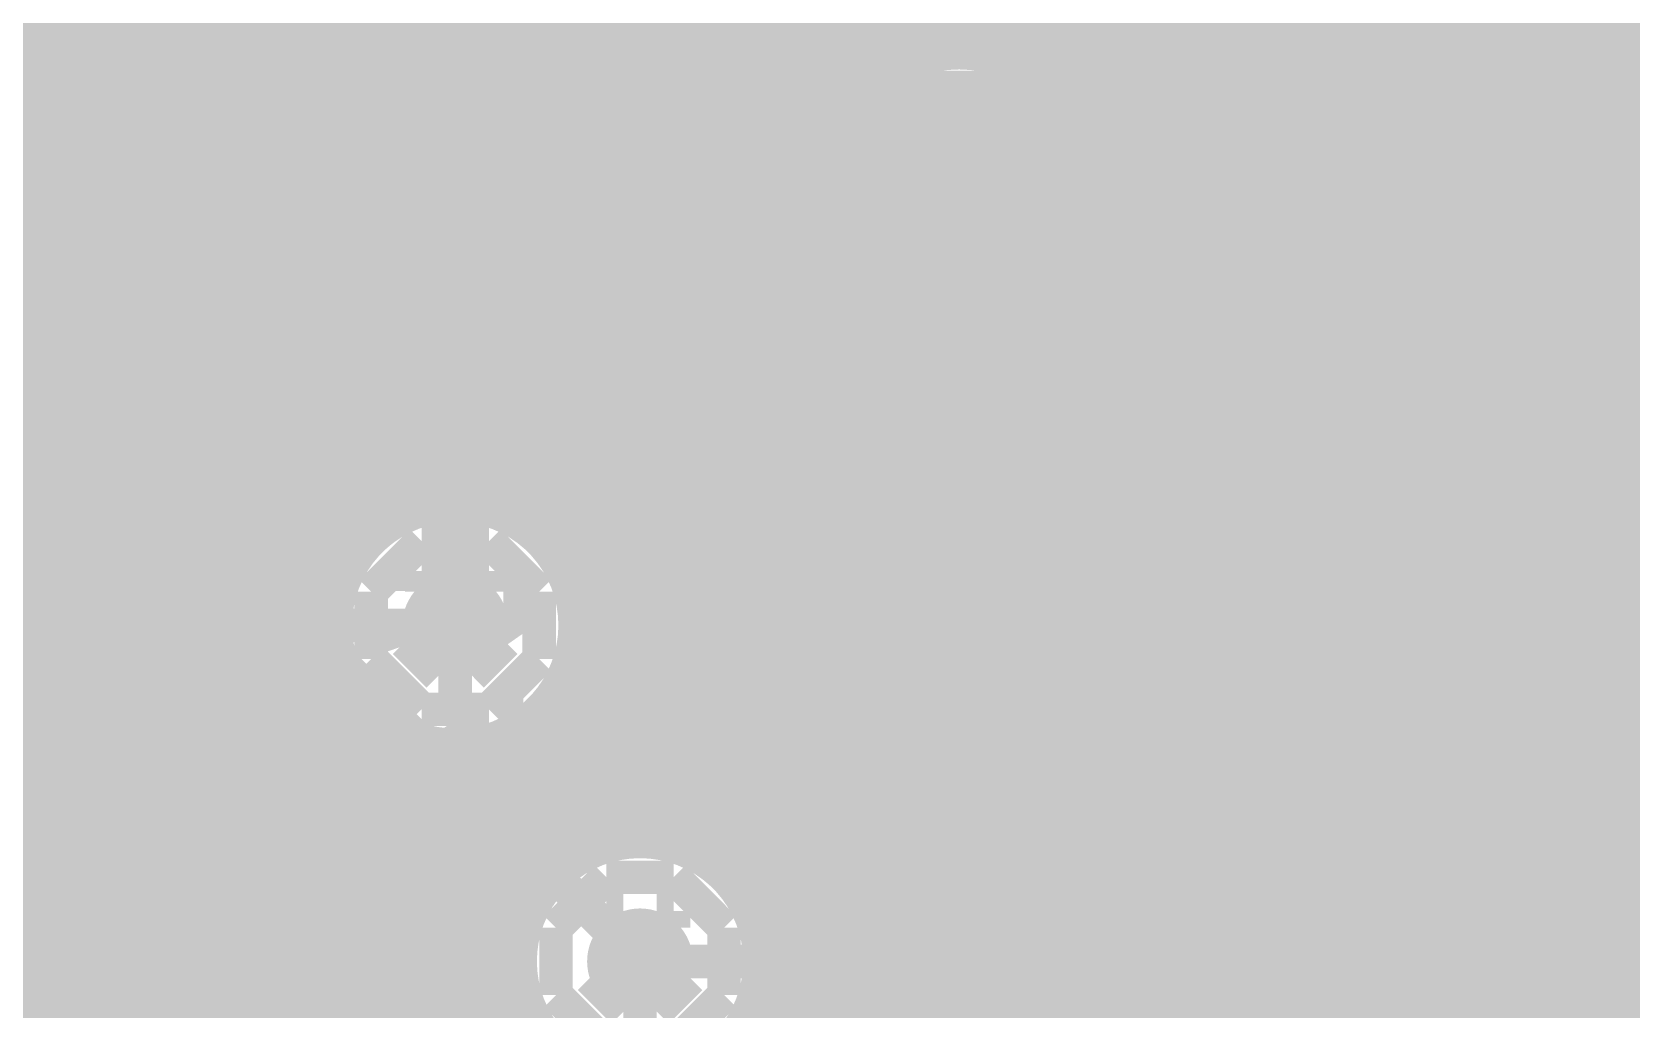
# Model space of a CAD drawing. Extents: x -5 to 157, y -120 to 103.
# Drawn here: x 70.46 to 82.55, y 57.68 to 65.06 of the extents above; entities that cross this region are included whole.
import ezdxf

# ---------------------------------------------------------------- set-up
doc = ezdxf.new("R2010")
doc.units = 0
doc.header["$MEASUREMENT"] = 0
doc.layers.get('0').update_dxf_attribs({"linetype": 'CONTINUOUS'})
for name, color, linetype in [('22-304-2_BOT', 7, 'CONTINUOUS'), ('22-304-2_DRD', 7, 'CONTINUOUS'), ('22-304-2_DRL', 2, 'CONTINUOUS'), ('22-304-2_IN1', 4, 'CONTINUOUS'), ('22-304-2_IN2', 3, 'CONTINUOUS'), ('22-304-2_SMT', 10, 'CONTINUOUS'), ('22-304-2_SPT', 9, 'CONTINUOUS'), ('22-304-2_SSB', 12, 'CONTINUOUS'), ('22-304-2_SST', 11, 'CONTINUOUS'), ('22-304-2_TOP', 13, 'CONTINUOUS'), ('THRUHOLE_TAP', 7, 'CONTINUOUS')]:
    doc.layers.add(name, color=color, linetype=linetype)

# ---------------------------------------------------------------- blocks, each defined once
blk = doc.blocks.new('ROUND_39')
at = {"const_width": 0.40005}
blk.add_lwpolyline([(-0.200024, 0, 1), (0.200024, 0, 1)], format="xyb", close=True, dxfattribs=at)
blk = doc.blocks.new('ROUND_87')
at = {"const_width": 0.10033}
blk.add_lwpolyline([(-0.050164, 0, 1), (0.050164, 0, 1)], format="xyb", close=True, dxfattribs=at)
blk = doc.blocks.new('ROUND_88')
at = {"const_width": 0.10033}
blk.add_lwpolyline([(-0.050164, 0, 1), (0.050164, 0, 1)], format="xyb", close=True, dxfattribs=at)
blk = doc.blocks.new('ROUND_38')
at = {"const_width": 0.40005}
blk.add_lwpolyline([(-0.200024, 0, 1), (0.200024, 0, 1)], format="xyb", close=True, dxfattribs=at)
blk = doc.blocks.new('ROUND_42')
at = {"const_width": 0.40005}
blk.add_lwpolyline([(-0.200024, 0, 1), (0.200024, 0, 1)], format="xyb", close=True, dxfattribs=at)
blk = doc.blocks.new('RECTANGLE_3')
blk.add_solid([(0.4826, 0.4064), (0.4826, -0.4064), (-0.4826, 0.4064), (-0.4826, -0.4064)])
blk = doc.blocks.new('RECTANGLE_4')
blk.add_solid([(0.25019, 0.40005), (0.25019, -0.40005), (-0.25019, 0.40005), (-0.25019, -0.40005)])
blk = doc.blocks.new('RECTANGLE_32')
blk.add_solid([(0.44958, 0.65024), (0.44958, -0.65024), (-0.44958, 0.65024), (-0.44958, -0.65024)])
blk = doc.blocks.new('ROUND_80')
at = {"const_width": 0.10033}
blk.add_lwpolyline([(-0.050164, 0, 1), (0.050164, 0, 1)], format="xyb", close=True, dxfattribs=at)

msp = doc.modelspace()

# ---------------------------------------------------------------- linework, layer by layer
at = {"layer": '22-304-2_BOT', "const_width": 0.254}
for points in [[(73.025, 69.215), (73.025, 66.421), (74.422, 65.024), (83.439, 65.024), (84.455, 66.04), (84.582, 66.04)], [(70.4342, 68.8594), (70.4342, 64.77)], [(70.6628, 68.8594), (70.6628, 64.78778)], [(70.8914, 68.8594), (70.8914, 64.7446)], [(71.12, 68.8594), (71.12, 64.63284)], [(71.3486, 68.8594), (71.3486, 64.41186)], [(71.5772, 68.8594), (71.5772, 61.214)], [(71.8058, 68.8594), (71.8058, 61.214)], [(72.0344, 68.8594), (72.0344, 61.214)], [(72.263, 68.40728), (72.263, 61.214)], [(72.4916, 66.07556), (72.4916, 61.214)], [(72.5805, 65.96888), (73.97242, 64.57442)], [(72.7202, 65.82664), (72.7202, 61.214)], [(72.9488, 65.59804), (72.9488, 61.214)], [(73.1774, 65.36944), (73.1774, 61.34608)], [(73.47204, 65.0748), (69.14388, 65.0748)], [(73.406, 65.14084), (73.406, 61.45022)], [(73.70064, 64.8462), (44.7421, 64.8462)], [(73.6346, 64.91224), (73.6346, 61.48578)], [(73.8632, 64.68364), (73.8632, 61.46292)], [(73.92924, 64.6176), (71.14286, 64.6176)], [(74.0918, 64.48044), (74.0918, 61.37656)], [(74.422, 64.389), (71.36384, 64.389)], [(74.3204, 64.39662), (74.3204, 61.2013)], [(76.71816, 64.389), (74.422, 64.389)], [(74.549, 64.389), (74.549, 60.76188)], [(74.7776, 64.389), (74.7776, 58.9026)], [(75.0062, 64.389), (75.0062, 58.94578)], [(75.2348, 64.389), (75.2348, 58.928)], [(75.4634, 64.389), (75.4634, 58.84926)], [(75.692, 64.389), (75.692, 58.6867)], [(75.9206, 64.389), (75.9206, 58.674)], [(76.1492, 64.389), (76.1492, 58.674)], [(76.3778, 64.389), (76.3778, 58.674)], [(76.6064, 64.389), (76.6064, 64.1604)], [(79.4893, 64.389), (78.22184, 64.389)], [(79.4893, 64.389), (78.22184, 64.389)], [(78.4352, 64.389), (78.4352, 58.674)], [(78.6638, 64.389), (78.6638, 58.674)], [(78.8924, 64.389), (78.8924, 58.674)], [(79.121, 64.389), (79.121, 58.674)], [(79.3496, 64.389), (79.3496, 64.20612)], [(83.439, 64.389), (80.7847, 64.389)], [(80.9498, 64.389), (80.9498, 64.15786)], [(81.1784, 64.389), (81.1784, 58.674)], [(81.407, 64.389), (81.407, 58.674)], [(81.6356, 64.389), (81.6356, 58.674)], [(81.8642, 64.389), (81.8642, 58.674)], [(82.0928, 64.389), (82.0928, 58.674)], [(82.3214, 64.389), (82.3214, 58.674)], [(82.55, 64.389), (82.55, 58.674)], [(76.6064, 64.1604), (71.4756, 64.1604)], [(79.3242, 64.1604), (78.3336, 64.1604)], [(86.2584, 64.1604), (80.94726, 64.1604)], [(76.56322, 63.9318), (71.51878, 63.9318)], [(79.24546, 63.9318), (78.37678, 63.9318)], [(86.21522, 63.9318), (81.026, 63.9318)], [(76.57846, 63.7032), (71.501, 63.7032)], [(76.6064, 63.6016), (76.6064, 58.674)], [(79.23022, 63.7032), (78.359, 63.7032)], [(86.23046, 63.7032), (81.04378, 63.7032)], [(76.6572, 63.4746), (71.42226, 63.4746)], [(79.2734, 63.4746), (78.28026, 63.4746)], [(86.3092, 63.4746), (81.0006, 63.4746)], [(71.3486, 63.35014), (71.3486, 61.214)], [(78.2066, 63.35014), (78.2066, 58.674)], [(80.9498, 63.35014), (80.9498, 58.674)], [(76.8223, 63.246), (71.2597, 63.246)], [(76.835, 63.2333), (76.835, 58.674)], [(79.38516, 63.246), (78.1177, 63.246)], [(79.3496, 63.30188), (79.3496, 58.674)], [(86.4743, 63.246), (80.88884, 63.246)], [(71.12, 63.12916), (71.12, 61.214)], [(77.978, 63.12916), (77.978, 58.674)], [(70.3326, 63.0174), (67.92722, 63.0174)], [(70.4342, 62.98946), (70.4342, 61.214)], [(70.8914, 63.0174), (70.8914, 61.214)], [(77.1906, 63.0174), (70.8914, 63.0174)], [(77.0636, 63.0682), (77.0636, 58.674)], [(77.2922, 62.98946), (77.2922, 58.674)], [(77.7494, 63.0174), (77.7494, 58.674)], [(79.60614, 63.0174), (77.7494, 63.0174)], [(79.5782, 63.03772), (79.5782, 58.674)], [(86.8426, 63.0174), (80.66786, 63.0174)], [(80.7212, 63.05804), (80.7212, 58.674)], [(70.6628, 62.97422), (70.6628, 61.214)], [(77.5208, 62.97422), (77.5208, 58.674)], [(79.8068, 62.90818), (79.8068, 58.674)], [(80.4926, 62.91834), (80.4926, 58.674)], [(104.54894, 62.7888), (68.17106, 62.7888)], [(80.0354, 62.8523), (80.0354, 58.674)], [(80.264, 62.85484), (80.264, 58.674)], [(104.42702, 62.5602), (68.29044, 62.5602)], [(104.37876, 62.3316), (68.34124, 62.3316)], [(104.38892, 62.103), (68.33108, 62.103)], [(104.46004, 61.8744), (68.25996, 61.8744)], [(91.03614, 61.6458), (68.1101, 61.6458)], [(73.31202, 61.4172), (68.41998, 61.4172)], [(84.74202, 61.4172), (74.00798, 61.4172)], [(73.0123, 61.214), (68.7197, 61.214)], [(84.4169, 61.1886), (74.3331, 61.1886)], [(84.26704, 60.96), (74.48296, 60.96)], [(84.19592, 60.7314), (74.55408, 60.7314)], [(68.072, 60.579), (73.66, 60.579)], [(84.18576, 60.5028), (74.56424, 60.5028)], [(74.549, 60.39612), (74.549, 58.79084)], [(84.23402, 60.2742), (74.51344, 60.2742)], [(84.35594, 60.0456), (74.39406, 60.0456)], [(73.0123, 59.944), (68.7197, 59.944)], [(70.4342, 59.944), (70.4342, 45.847)], [(70.6628, 59.944), (70.6628, 45.847)], [(70.8914, 59.944), (70.8914, 45.847)], [(71.12, 59.944), (71.12, 45.847)], [(71.3486, 59.944), (71.3486, 45.847)], [(71.5772, 59.944), (71.5772, 45.847)], [(71.8058, 59.944), (71.8058, 45.847)], [(72.0344, 59.944), (72.0344, 45.847)], [(72.263, 59.944), (72.263, 45.847)], [(72.4916, 59.944), (72.4916, 45.847)], [(72.7202, 59.944), (72.7202, 45.847)], [(72.9488, 59.944), (72.9488, 45.847)], [(74.3204, 59.9567), (74.3204, 58.56986)], [(73.16724, 59.817), (68.56476, 59.817)], [(73.1774, 59.80938), (73.1774, 45.847)], [(74.0918, 59.78144), (74.0918, 45.847)], [(84.59724, 59.817), (74.15276, 59.817)], [(73.406, 59.70778), (73.406, 45.847)], [(73.6346, 59.67222), (73.6346, 45.847)], [(73.8632, 59.69508), (73.8632, 45.847)], [(96.3168, 59.5884), (65.30086, 59.5884)], [(96.09582, 59.3598), (48.641, 59.3598)], [(95.90024, 59.1312), (48.641, 59.1312)], [(74.7776, 58.9026), (48.641, 58.9026)], [(90.7796, 58.9026), (75.3364, 58.9026)], [(74.4093, 58.674), (48.641, 58.674)], [(90.4113, 58.674), (75.7047, 58.674)], [(90.4113, 58.674), (75.7047, 58.674)], [(74.2442, 58.4454), (48.641, 58.4454)], [(74.16546, 58.2168), (48.641, 58.2168)], [(75.057, 58.039), (91.059, 58.039)], [(74.15022, 57.9882), (67.87388, 57.9882)], [(74.1934, 57.7596), (68.07708, 57.7596)]]:
    msp.add_lwpolyline(points, dxfattribs=at)
for points in [[(70.612, 64.78778, 0.4142136), (69.70522, 63.881)], [(71.51878, 63.881, 0.4142136), (70.612, 64.78778)], [(73.97242, 64.57442, 0.1989124), (74.422, 64.3882)], [(76.71816, 64.389, 0.1496559), (76.56263, 63.881)], [(76.71816, 64.389, 0.1496559), (76.56263, 63.881)], [(78.37678, 63.881, 0.149656), (78.22135, 64.38867)], [(78.37678, 63.881, 0.149656), (78.22135, 64.38867)], [(79.4893, 64.389, 0.1963405), (79.22995, 63.754)], [(81.04378, 63.754, 0.1963406), (80.78451, 64.38881)], [(69.70522, 63.881, 0.4142136), (70.612, 62.97422)], [(70.612, 62.97422, 0.4142136), (71.51878, 63.881)], [(76.56322, 63.881, 0.4142136), (77.47, 62.97422)], [(76.56322, 63.881, 0.4142136), (77.47, 62.97422)], [(77.47, 62.97422, 0.4142136), (78.37678, 63.881)], [(77.47, 62.97422, 0.4142136), (78.37678, 63.881)], [(79.23022, 63.754, 0.4142136), (80.137, 62.84722)], [(80.137, 62.84722, 0.4142136), (81.04378, 63.754)], [(73.66, 61.48578, 0.2014871), (73.01249, 61.21381)], [(74.56678, 60.579, 0.4142136), (73.66, 61.48578)], [(73.66, 59.67222, 0.4142136), (74.56678, 60.579)], [(73.0123, 59.944, 0.2014867), (73.66, 59.67195)], [(75.057, 58.94578, 0.4142136), (74.15022, 58.039)], [(75.7047, 58.674, 0.2014867), (75.057, 58.94605)], [(74.15022, 58.039, 0.4142136), (75.057, 57.13222)]]:
    msp.add_lwpolyline(points, format="xyb", dxfattribs=at)
at = {"layer": '22-304-2_DRD', "const_width": 0.254}
for points in [[(70.358, 64.516), (69.977, 64.135)], [(70.358, 64.516), (69.977, 64.135)], [(70.866, 64.516), (70.358, 64.516)], [(70.866, 64.516), (70.358, 64.516)], [(71.247, 64.135), (70.866, 64.516)], [(71.247, 64.135), (70.866, 64.516)], [(77.216, 64.516), (76.835, 64.135)], [(77.216, 64.516), (76.835, 64.135)], [(77.724, 64.516), (77.216, 64.516)], [(77.724, 64.516), (77.216, 64.516)], [(78.105, 64.135), (77.724, 64.516)], [(78.105, 64.135), (77.724, 64.516)], [(79.883, 64.389), (79.502, 64.008)], [(80.391, 64.389), (79.883, 64.389)], [(80.772, 64.008), (80.391, 64.389)], [(70.358, 64.262), (70.358, 64.135)], [(70.485, 64.262), (70.358, 64.262)], [(70.358, 64.262), (70.358, 64.135)], [(70.485, 64.262), (70.358, 64.262)], [(70.485, 64.135), (70.485, 64.262)], [(70.485, 64.135), (70.485, 64.262)], [(70.739, 64.262), (70.739, 64.135)], [(70.866, 64.262), (70.739, 64.262)], [(70.739, 64.262), (70.739, 64.135)], [(70.866, 64.262), (70.739, 64.262)], [(70.866, 64.135), (70.866, 64.262)], [(70.866, 64.135), (70.866, 64.262)], [(77.216, 64.262), (77.216, 64.135)], [(77.343, 64.262), (77.216, 64.262)], [(77.216, 64.262), (77.216, 64.135)], [(77.343, 64.262), (77.216, 64.262)], [(77.343, 64.135), (77.343, 64.262)], [(77.343, 64.135), (77.343, 64.262)], [(77.597, 64.262), (77.597, 64.135)], [(77.724, 64.262), (77.597, 64.262)], [(77.597, 64.262), (77.597, 64.135)], [(77.724, 64.262), (77.597, 64.262)], [(77.724, 64.135), (77.724, 64.262)], [(77.724, 64.135), (77.724, 64.262)], [(70.358, 64.135), (70.485, 64.135)], [(70.358, 64.135), (70.485, 64.135)], [(70.739, 64.135), (70.866, 64.135)], [(70.739, 64.135), (70.866, 64.135)], [(71.247, 63.627), (71.247, 64.135)], [(71.247, 63.627), (71.247, 64.135)], [(76.835, 64.135), (76.835, 63.627)], [(76.835, 64.135), (76.835, 63.627)], [(77.216, 64.135), (77.343, 64.135)], [(77.216, 64.135), (77.343, 64.135)], [(77.597, 64.135), (77.724, 64.135)], [(77.597, 64.135), (77.724, 64.135)], [(78.105, 63.627), (78.105, 64.135)], [(78.105, 63.627), (78.105, 64.135)], [(79.883, 64.135), (79.883, 64.008)], [(80.01, 64.135), (79.883, 64.135)], [(80.01, 64.008), (80.01, 64.135)], [(80.264, 64.135), (80.264, 64.008)], [(80.391, 64.135), (80.264, 64.135)], [(80.391, 64.008), (80.391, 64.135)], [(79.502, 64.008), (79.502, 63.5)], [(79.883, 64.008), (80.01, 64.008)], [(80.264, 64.008), (80.391, 64.008)], [(80.772, 63.5), (80.772, 64.008)], [(70.485, 63.5), (70.231, 63.754)], [(70.485, 63.5), (70.231, 63.754)], [(70.993, 63.754), (70.739, 63.5)], [(70.993, 63.754), (70.739, 63.5)], [(77.343, 63.5), (77.089, 63.754)], [(77.343, 63.5), (77.089, 63.754)], [(77.851, 63.754), (77.597, 63.5)], [(77.851, 63.754), (77.597, 63.5)], [(69.977, 63.627), (70.358, 63.246)], [(69.977, 63.627), (70.358, 63.246)], [(70.866, 63.246), (71.247, 63.627)], [(70.866, 63.246), (71.247, 63.627)], [(76.835, 63.627), (77.216, 63.246)], [(76.835, 63.627), (77.216, 63.246)], [(77.724, 63.246), (78.105, 63.627)], [(77.724, 63.246), (78.105, 63.627)], [(80.01, 63.373), (79.756, 63.627)], [(80.518, 63.627), (80.264, 63.373)], [(70.739, 63.5), (70.485, 63.5)], [(70.739, 63.5), (70.485, 63.5)], [(77.597, 63.5), (77.343, 63.5)], [(77.597, 63.5), (77.343, 63.5)], [(79.502, 63.5), (79.883, 63.119)], [(80.391, 63.119), (80.772, 63.5)], [(80.264, 63.373), (80.01, 63.373)], [(70.358, 63.246), (70.866, 63.246)], [(70.358, 63.246), (70.866, 63.246)], [(77.216, 63.246), (77.724, 63.246)], [(77.216, 63.246), (77.724, 63.246)], [(79.883, 63.119), (80.391, 63.119)], [(73.406, 61.214), (73.025, 60.833)], [(73.914, 61.214), (73.406, 61.214)], [(74.295, 60.833), (73.914, 61.214)], [(73.406, 60.96), (73.406, 60.833)], [(73.533, 60.96), (73.406, 60.96)], [(73.533, 60.833), (73.533, 60.96)], [(73.787, 60.96), (73.787, 60.833)], [(73.914, 60.96), (73.787, 60.96)], [(73.914, 60.833), (73.914, 60.96)], [(73.025, 60.833), (73.025, 60.325)], [(73.406, 60.833), (73.533, 60.833)], [(73.787, 60.833), (73.914, 60.833)], [(74.295, 60.325), (74.295, 60.833)], [(73.533, 60.198), (73.279, 60.452)], [(74.041, 60.452), (73.787, 60.198)], [(73.025, 60.325), (73.406, 59.944)], [(73.914, 59.944), (74.295, 60.325)], [(73.787, 60.198), (73.533, 60.198)], [(73.406, 59.944), (73.914, 59.944)], [(74.803, 58.674), (74.422, 58.293)], [(75.311, 58.674), (74.803, 58.674)], [(75.692, 58.293), (75.311, 58.674)], [(74.803, 58.42), (74.803, 58.293)], [(74.93, 58.42), (74.803, 58.42)], [(74.93, 58.293), (74.93, 58.42)], [(75.184, 58.42), (75.184, 58.293)], [(75.311, 58.42), (75.184, 58.42)], [(75.311, 58.293), (75.311, 58.42)], [(74.422, 58.293), (74.422, 57.785)], [(74.803, 58.293), (74.93, 58.293)], [(75.184, 58.293), (75.311, 58.293)], [(75.692, 57.785), (75.692, 58.293)], [(74.93, 57.658), (74.676, 57.912)], [(75.438, 57.912), (75.184, 57.658)], [(74.422, 57.785), (74.803, 57.404)], [(75.311, 57.404), (75.692, 57.785)], [(75.184, 57.658), (74.93, 57.658)]]:
    msp.add_lwpolyline(points, dxfattribs=at)
at = {"layer": '22-304-2_IN1', "const_width": 0.254}
for points in [[(86.36, 64.643), (63.13678, 64.643)], [(70.3326, 64.643), (70.3326, 44.32554)], [(70.5612, 64.643), (70.5612, 44.3357)], [(70.7898, 64.643), (70.7898, 44.2849)], [(71.0184, 64.643), (71.0184, 44.16552)], [(71.247, 64.643), (71.247, 43.92422)], [(71.4756, 64.643), (71.4756, 40.85082)], [(71.7042, 64.643), (71.7042, 40.78732)], [(71.9328, 64.643), (71.9328, 40.67302)], [(72.1614, 64.643), (72.1614, 40.4876)], [(72.39, 64.643), (72.39, 40.17264)], [(72.6186, 64.643), (72.6186, 40.22598)], [(72.8472, 64.643), (72.8472, 60.98286)], [(73.0758, 64.643), (73.0758, 61.27242)], [(73.3044, 64.643), (73.3044, 61.41466)], [(73.533, 64.643), (73.533, 61.47816)], [(73.7616, 64.643), (73.7616, 61.4807)], [(73.9902, 64.643), (73.9902, 61.42482)], [(74.2188, 64.643), (74.2188, 61.29274)], [(74.4474, 64.643), (74.4474, 61.03112)], [(74.676, 64.643), (74.676, 58.86196)], [(74.9046, 64.643), (74.9046, 58.93308)], [(75.1332, 64.643), (75.1332, 58.94324)], [(75.3618, 64.643), (75.3618, 58.89244)], [(75.5904, 64.643), (75.5904, 58.77306)], [(75.819, 64.643), (75.819, 58.53176)], [(76.0476, 64.643), (76.0476, 42.5831)], [(76.2762, 64.643), (76.2762, 42.60342)], [(76.5048, 64.643), (76.5048, 42.56278)], [(76.7334, 64.643), (76.7334, 42.4561)], [(76.962, 64.643), (76.962, 42.24528)], [(77.1906, 64.643), (77.1906, 40.45712)], [(77.4192, 64.643), (77.4192, 40.11422)], [(77.6478, 64.643), (77.6478, 40.27424)], [(77.8764, 64.643), (77.8764, 40.54348)], [(78.105, 64.643), (78.105, 40.70604)], [(78.3336, 64.643), (78.3336, 40.80764)], [(78.5622, 64.643), (78.5622, 40.86098)], [(78.7908, 64.643), (78.7908, 42.00398)], [(79.0194, 64.643), (79.0194, 42.3291)], [(79.248, 64.643), (79.248, 42.47896)], [(79.4766, 64.643), (79.4766, 42.55008)], [(79.7052, 64.643), (79.7052, 42.56024)], [(79.9338, 64.643), (79.9338, 42.50944)], [(80.1624, 64.643), (80.1624, 42.39006)], [(80.391, 64.643), (80.391, 42.14876)], [(80.6196, 64.643), (80.6196, 40.71366)], [(80.8482, 64.643), (80.8482, 47.30242)], [(81.0768, 64.643), (81.0768, 47.56658)], [(81.3054, 64.643), (81.3054, 47.71644)], [(81.534, 64.643), (81.534, 47.79772)], [(81.7626, 64.643), (81.7626, 47.82566)], [(81.9912, 64.643), (81.9912, 47.80788)], [(82.2198, 64.643), (82.2198, 47.7393)], [(82.4484, 64.643), (82.4484, 47.60976)], [(89.67724, 64.516), (63.12916, 64.516)], [(89.43594, 64.2874), (63.06566, 64.2874)], [(89.31402, 64.0588), (62.92342, 64.0588)], [(89.26576, 63.8302), (62.63386, 63.8302)], [(89.27592, 63.6016), (41.5544, 63.6016)], [(89.34704, 63.373), (41.9227, 63.373)], [(89.4969, 63.1444), (42.08526, 63.1444)], [(89.82202, 62.9158), (42.164, 62.9158)], [(98.31578, 62.6872), (42.18178, 62.6872)], [(98.28022, 62.4586), (42.1386, 62.4586)], [(98.30308, 62.23), (42.02684, 62.23)], [(98.38944, 62.0014), (41.80586, 62.0014)], [(98.5647, 61.7728), (28.34386, 61.7728)], [(99.00412, 61.5442), (28.63342, 61.5442)], [(73.12914, 61.3156), (68.60286, 61.3156)], [(113.4364, 61.3156), (74.19086, 61.3156)], [(72.90816, 61.087), (68.82384, 61.087)], [(113.665, 61.087), (74.41184, 61.087)], [(72.7964, 60.8584), (68.9356, 60.8584)], [(110.67288, 60.8584), (74.5236, 60.8584)], [(72.75322, 60.6298), (68.97878, 60.6298)], [(110.40872, 60.6298), (74.56678, 60.6298)], [(72.76846, 60.4012), (68.961, 60.4012)], [(110.27918, 60.4012), (74.549, 60.4012)], [(72.8472, 60.1726), (68.88226, 60.1726)], [(72.8472, 60.17514), (72.8472, 40.51808)], [(74.4474, 60.12688), (74.4474, 58.7121)], [(110.2233, 60.1726), (74.47026, 60.1726)], [(73.0123, 59.944), (68.7197, 59.944)], [(73.0758, 59.88304), (73.0758, 40.6908)], [(74.2188, 59.86272), (74.2188, 58.38698)], [(110.22584, 59.944), (74.3077, 59.944)], [(73.3044, 59.74334), (73.3044, 40.79748)], [(73.9902, 59.73318), (73.9902, 40.84828)], [(73.3806, 59.7154), (68.3514, 59.7154)], [(73.533, 59.67984), (73.533, 40.8559)], [(73.7616, 59.6773), (73.7616, 40.87368)], [(110.28934, 59.7154), (73.9394, 59.7154)], [(99.42322, 59.4868), (-2.4892, 59.4868)], [(98.5012, 59.2582), (-2.7178, 59.2582)], [(98.03384, 59.0296), (32.78886, 59.0296)], [(74.56424, 58.801), (33.00984, 58.801)], [(90.56624, 58.801), (75.54976, 58.801)], [(74.32294, 58.5724), (33.1216, 58.5724)], [(90.32494, 58.5724), (75.79106, 58.5724)], [(74.20102, 58.3438), (33.16478, 58.3438)], [(90.20302, 58.3438), (75.91044, 58.3438)], [(74.15276, 58.1152), (67.65798, 58.1152)], [(90.15476, 58.1152), (75.96124, 58.1152)], [(74.16292, 57.8866), (67.9831, 57.8866)], [(90.16492, 57.8866), (75.95108, 57.8866)], [(74.2188, 57.69102), (74.2188, 40.78224)], [(74.23404, 57.658), (68.13296, 57.658)], [(90.23604, 57.658), (75.87996, 57.658)]]:
    msp.add_lwpolyline(points, dxfattribs=at)
for points in [[(73.66, 61.48578, 0.4142136), (72.75322, 60.579)], [(74.56678, 60.579, 0.4142136), (73.66, 61.48578)], [(72.75322, 60.579, 0.4142136), (73.66, 59.67222)], [(73.66, 59.67222, 0.4142136), (74.56678, 60.579)], [(75.057, 58.94578, 0.4142136), (74.15022, 58.039)], [(75.96378, 58.039, 0.4142136), (75.057, 58.94578)], [(74.15022, 58.039, 0.4142136), (75.057, 57.13222)], [(75.057, 57.13222, 0.4142136), (75.96378, 58.039)]]:
    msp.add_lwpolyline(points, format="xyb", dxfattribs=at)
at = {"layer": '22-304-2_IN2', "const_width": 0.254}
for points in [[(72.263, 91.69654), (72.263, 40.55364)], [(72.4916, 91.72702), (72.4916, 40.24122)], [(72.0344, 91.48826), (72.0344, 40.74668)], [(72.7202, 91.50604), (72.7202, 60.99048)], [(71.8058, 91.34602), (71.8058, 40.87368)], [(72.9488, 91.35872), (72.9488, 61.31814)], [(71.12, 91.18346), (71.12, 64.77254)], [(71.3486, 91.20124), (71.3486, 64.59474)], [(71.5772, 91.25204), (71.5772, 64.22898)], [(73.1774, 91.2622), (73.1774, 61.48324)], [(81.8642, 74.10958), (81.8642, 47.9425)], [(81.6356, 73.80224), (81.6356, 47.93488)], [(82.0928, 73.8251), (82.0928, 47.90694)], [(82.3214, 73.62698), (82.3214, 47.82312)], [(81.407, 73.61174), (81.407, 47.88408)], [(75.4634, 73.3933), (75.4634, 58.98134)], [(75.692, 73.3933), (75.692, 58.84418)], [(75.9206, 73.3933), (75.9206, 58.59272)], [(76.1492, 73.3933), (76.1492, 42.71772)], [(76.3778, 73.3933), (76.3778, 42.71264)], [(80.9498, 73.41362), (80.9498, 64.37884)], [(81.1784, 73.48982), (81.1784, 47.78248)], [(82.55, 73.49998), (82.55, 47.68088)], [(80.7212, 73.3806), (80.7212, 64.59728)], [(80.4926, 73.0631), (80.4926, 64.71666)], [(80.264, 72.76338), (80.264, 64.77254)], [(78.6638, 72.6186), (78.6638, 42.00398)], [(80.0354, 72.58812), (80.0354, 64.77508)], [(78.8924, 72.49668), (78.8924, 42.36974)], [(79.121, 72.4281), (79.121, 63.89878)], [(79.5782, 72.42048), (79.5782, 64.61506)], [(79.8068, 72.4789), (79.8068, 64.72428)], [(79.3496, 72.4027), (79.3496, 64.41186)], [(70.8914, 71.28764), (70.8914, 64.86906)], [(70.6628, 70.99046), (70.6628, 64.90462)], [(70.4342, 70.83552), (70.4342, 64.89192)], [(73.406, 68.30822), (73.406, 61.57214)], [(75.2348, 67.82562), (75.2348, 59.04992)], [(73.6346, 67.79514), (73.6346, 61.60516)], [(73.8632, 67.59194), (73.8632, 61.58484)], [(75.0062, 67.60972), (75.0062, 59.06262)], [(74.0918, 67.48018), (74.0918, 61.50864)], [(74.7776, 67.49034), (74.7776, 59.02706)], [(74.3204, 67.43192), (74.3204, 61.36386)], [(74.549, 67.43446), (74.549, 61.09208)], [(78.4352, 66.70802), (78.4352, 64.22898)], [(76.6064, 66.50228), (76.6064, 64.43472)], [(78.2066, 66.34226), (78.2066, 64.59474)], [(76.835, 66.24828), (76.835, 64.68618)], [(77.978, 66.16446), (77.978, 64.77254)], [(77.0636, 66.11366), (77.0636, 64.82334)], [(77.2922, 66.04508), (77.2922, 64.89192)], [(77.5208, 66.02984), (77.5208, 64.90462)], [(77.7494, 66.06794), (77.7494, 64.86906)], [(84.23402, 65.0748), (69.31914, 65.0748)], [(77.12202, 64.8462), (70.95998, 64.8462)], [(86.77402, 64.8462), (77.81798, 64.8462)], [(76.75626, 64.6176), (71.32574, 64.6176)], [(79.58328, 64.6176), (78.18374, 64.6176)], [(86.40826, 64.6176), (80.69072, 64.6176)], [(76.57846, 64.389), (71.50354, 64.389)], [(79.32928, 64.389), (78.36154, 64.389)], [(86.23046, 64.389), (80.94218, 64.389)], [(76.48194, 64.1604), (71.60006, 64.1604)], [(79.19466, 64.1604), (78.45806, 64.1604)], [(86.13394, 64.1604), (81.07934, 64.1604)], [(76.44384, 63.9318), (71.63562, 63.9318)], [(79.12608, 63.9318), (78.49362, 63.9318)], [(86.09584, 63.9318), (81.14792, 63.9318)], [(76.45908, 63.7032), (71.62292, 63.7032)], [(79.11084, 63.7032), (78.48092, 63.7032)], [(79.121, 63.60922), (79.121, 42.54754)], [(86.11108, 63.7032), (81.16062, 63.7032)], [(76.52766, 63.4746), (71.55434, 63.4746)], [(71.5772, 63.53302), (71.5772, 40.94988)], [(79.14894, 63.4746), (78.41234, 63.4746)], [(78.4352, 63.53302), (78.4352, 40.9575)], [(86.17966, 63.4746), (81.12506, 63.4746)], [(76.66228, 63.246), (71.41718, 63.246)], [(76.6064, 63.32728), (76.6064, 42.65422)], [(79.24546, 63.246), (78.27518, 63.246)], [(86.31428, 63.246), (81.02854, 63.246)], [(71.3486, 63.16726), (71.3486, 40.98798)], [(78.2066, 63.16726), (78.2066, 40.88638)], [(80.9498, 63.12662), (80.9498, 47.6123)], [(71.12, 62.98946), (71.12, 40.98798)], [(76.91628, 63.0174), (71.16572, 63.0174)], [(76.835, 63.07328), (76.835, 42.5323)], [(77.978, 62.98946), (77.978, 40.76954)], [(79.42326, 63.0174), (78.02372, 63.0174)], [(79.3496, 63.09614), (79.3496, 42.64406)], [(86.56828, 63.0174), (80.85074, 63.0174)], [(70.4342, 62.87008), (70.4342, 40.73906)], [(70.8914, 62.89294), (70.8914, 40.94734)], [(77.0636, 62.93866), (77.0636, 42.30624)], [(77.2922, 62.87008), (77.2922, 40.52316)], [(77.7494, 62.89294), (77.7494, 40.58666)], [(79.5782, 62.89294), (79.5782, 42.67962)], [(80.7212, 62.91072), (80.7212, 47.3202)], [(79.78902, 62.7888), (68.3133, 62.7888)], [(70.6628, 62.85484), (70.6628, 40.8686)], [(77.5208, 62.85484), (77.5208, 40.29456)], [(79.8068, 62.78118), (79.8068, 42.66692)], [(89.82202, 62.7888), (80.48498, 62.7888)], [(80.4926, 62.79134), (80.4926, 42.20972)], [(80.0354, 62.73292), (80.0354, 42.59834)], [(80.264, 62.73546), (80.264, 42.46118)], [(104.30256, 62.5602), (68.4149, 62.5602)], [(104.25938, 62.3316), (68.46062, 62.3316)], [(104.267, 62.103), (68.45046, 62.103)], [(104.3305, 61.8744), (68.3895, 61.8744)], [(90.81262, 61.6458), (68.2625, 61.6458)], [(73.06818, 61.4172), (68.66382, 61.4172)], [(84.49818, 61.4172), (74.25182, 61.4172)], [(72.8345, 61.1886), (68.8975, 61.1886)], [(84.2645, 61.1886), (74.4855, 61.1886)], [(72.7075, 60.96), (69.0245, 60.96)], [(84.1375, 60.96), (74.6125, 60.96)], [(72.644, 60.7314), (69.08546, 60.7314)], [(84.074, 60.7314), (74.67346, 60.7314)], [(72.63638, 60.5028), (69.09562, 60.5028)], [(84.06638, 60.5028), (74.68362, 60.5028)], [(72.67956, 60.2742), (69.05244, 60.2742)], [(84.10956, 60.2742), (74.64044, 60.2742)], [(72.7202, 60.16752), (72.7202, 40.55872)], [(72.7837, 60.0456), (68.9483, 60.0456)], [(84.2137, 60.0456), (74.5363, 60.0456)], [(74.549, 60.06592), (74.549, 58.93054)], [(72.97166, 59.817), (68.7578, 59.817)], [(72.9488, 59.83986), (72.9488, 40.74922)], [(74.3204, 59.79414), (74.3204, 58.75274)], [(84.40166, 59.817), (74.3458, 59.817)], [(73.1774, 59.67222), (73.1774, 40.87622)], [(74.0918, 59.64682), (74.0918, 58.38698)], [(73.39076, 59.5884), (68.3387, 59.5884)], [(73.406, 59.58332), (73.406, 40.95242)], [(73.6346, 59.55284), (73.6346, 40.98798)], [(73.8632, 59.57316), (73.8632, 40.98544)], [(84.82076, 59.5884), (73.9267, 59.5884)], [(98.4377, 59.3598), (24.31288, 59.3598)], [(97.97034, 59.1312), (32.84982, 59.1312)], [(74.50328, 58.9026), (33.0835, 58.9026)], [(90.50528, 58.9026), (75.61072, 58.9026)], [(74.24928, 58.674), (33.2105, 58.674)], [(90.25128, 58.674), (75.86218, 58.674)], [(74.11466, 58.4454), (33.27146, 58.4454)], [(90.11666, 58.4454), (75.99934, 58.4454)], [(74.04608, 58.2168), (67.72148, 58.2168)], [(90.04808, 58.2168), (76.06792, 58.2168)], [(74.03084, 57.9882), (68.04914, 57.9882)], [(90.03284, 57.9882), (76.08062, 57.9882)], [(74.06894, 57.7596), (68.21424, 57.7596)], [(74.0918, 57.69102), (74.0918, 40.94734)], [(90.07094, 57.7596), (76.04506, 57.7596)]]:
    msp.add_lwpolyline(points, dxfattribs=at)
for points in [[(70.612, 64.90716, 0.4142136), (69.58584, 63.881)], [(71.63816, 63.881, 0.4142136), (70.612, 64.90716)], [(77.47, 64.90716, 0.4142136), (76.44384, 63.881)], [(77.47, 64.90716, 0.4142136), (76.44384, 63.881)], [(78.49616, 63.881, 0.4142136), (77.47, 64.90716)], [(78.49616, 63.881, 0.4142136), (77.47, 64.90716)], [(80.137, 64.78016, 0.4142136), (79.11084, 63.754)], [(81.16316, 63.754, 0.4142136), (80.137, 64.78016)], [(69.58584, 63.881, 0.4142136), (70.612, 62.85484)], [(70.612, 62.85484, 0.4142136), (71.63816, 63.881)], [(76.44384, 63.881, 0.4142136), (77.47, 62.85484)], [(76.44384, 63.881, 0.4142136), (77.47, 62.85484)], [(77.47, 62.85484, 0.4142136), (78.49616, 63.881)], [(77.47, 62.85484, 0.4142136), (78.49616, 63.881)], [(79.11084, 63.754, 0.4142136), (80.137, 62.72784)], [(80.137, 62.72784, 0.4142136), (81.16316, 63.754)], [(73.66, 61.60516, 0.4142136), (72.63384, 60.579)], [(74.68616, 60.579, 0.4142136), (73.66, 61.60516)], [(72.63384, 60.579, 0.4142136), (73.66, 59.55284)], [(73.66, 59.55284, 0.4142136), (74.68616, 60.579)], [(75.057, 59.06516, 0.4142136), (74.03084, 58.039)], [(76.08316, 58.039, 0.4142136), (75.057, 59.06516)], [(74.03084, 58.039, 0.4142136), (75.057, 57.01284)], [(75.057, 57.01284, 0.4142136), (76.08316, 58.039)]]:
    msp.add_lwpolyline(points, format="xyb", dxfattribs=at)
at = {"layer": '22-304-2_SSB', "const_width": 0.1524}
for points in [[(75.0824, 64.41948), (75.25258, 64.3001), (75.42276, 64.24168), (75.76058, 64.24168), (75.93076, 64.3001), (76.0984, 64.41948), (76.0984, 64.53886), (75.93076, 64.6557), (75.76058, 64.71666), (75.42276, 64.71666), (75.25258, 64.6557), (75.0824, 64.53886), (75.0824, 64.41948)], [(75.0824, 63.87846), (75.0824, 63.6397)], [(75.0824, 63.75908), (76.0984, 63.75908), (75.93076, 63.6397)], [(75.25258, 63.1571), (75.0824, 63.09868), (75.0824, 62.74308), (75.25258, 62.68466), (75.93076, 62.68466), (76.0984, 62.74308), (76.0984, 63.09868), (75.93076, 63.1571)]]:
    msp.add_lwpolyline(points, dxfattribs=at)
at = {"layer": '22-304-2_SST'}
for points, const_width in [([(67.7164, 63.754), (67.7164, 67.564), (70.739, 67.564), (70.739, 63.2206), (68.2498, 63.2206), (67.7164, 63.754)], 0.20066), ([(78.3336, 67.056), (78.3336, 63.246), (75.311, 63.246), (75.311, 67.5894), (77.8002, 67.5894), (78.3336, 67.056)], 0.20066), ([(79.1464, 63.754), (79.1464, 67.564), (82.169, 67.564), (82.169, 63.2206), (79.6798, 63.2206), (79.1464, 63.754)], 0.20066), ([(74.4855, 61.4045), (74.4855, 64.3255), (72.8472, 64.3255), (72.8472, 61.4045), (74.4855, 61.4045)], 0.1524), ([(71.35622, 63.5635), (71.25462, 63.5635), (71.25462, 62.1665), (71.35622, 62.1665)], 0.1524), ([(72.15378, 62.1665), (72.25538, 62.1665), (72.25538, 63.5635), (72.15378, 63.5635)], 0.1524), ([(72.25538, 63.26378), (72.25538, 63.16472), (71.25462, 63.16472), (71.25462, 63.26378), (72.25538, 63.26378)], 0.1524), ([(79.06512, 62.22746), (79.06512, 61.90234)], 0.1524), ([(79.20228, 62.23508), (79.20228, 61.89472)], 0.1524), ([(79.31404, 62.12332), (78.97368, 62.12332)], 0.1524), ([(79.30642, 61.98616), (78.9813, 61.98616)], 0.1524), ([(71.29526, 60.9854), (71.29526, 60.6298), (71.63308, 60.51042), (71.9709, 60.51042), (72.31126, 60.6298), (72.31126, 60.9854)], 0.1524), ([(71.29526, 60.92444), (72.31126, 60.92444)], 0.1524), ([(73.59142, 60.91428), (73.59142, 60.55868), (73.75906, 60.4393), (73.92924, 60.4393), (74.09942, 60.55868), (74.09942, 60.91428), (73.08342, 60.91428)], 0.1524), ([(73.59142, 60.6171), (73.08342, 60.4393)], 0.1524), ([(80.88122, 60.3885), (80.77962, 60.3885), (80.77962, 58.9915), (80.88122, 58.9915)], 0.1524), ([(81.67878, 58.9915), (81.78038, 58.9915), (81.78038, 60.3885), (81.67878, 60.3885)], 0.1524), ([(71.4629, 60.1472), (71.29526, 60.08624), (71.29526, 59.73064), (71.4629, 59.67222), (71.80326, 59.67222), (71.9709, 59.7916), (71.9709, 60.1472), (72.31126, 60.1472), (72.31126, 59.67222)], 0.1524), ([(73.25106, 60.07608), (73.08342, 59.9567), (73.08342, 59.72048), (73.25106, 59.6011), (73.42124, 59.6011), (73.75906, 59.83986), (74.09942, 59.6011), (74.09942, 60.07608)], 0.1524), ([(80.77962, 59.29122), (80.77962, 59.39028), (81.78038, 59.39028), (81.78038, 59.29122), (80.77962, 59.29122)], 0.1524), ([(73.25106, 59.23788), (73.08342, 59.17946), (73.08342, 58.82386), (73.25106, 58.7629), (73.59142, 58.7629), (73.75906, 58.88228), (73.75906, 59.23788), (74.09942, 59.23788), (74.09942, 58.7629)], 0.1524), ([(81.56956, 57.3278), (81.73974, 57.44718), (81.73974, 57.6834), (81.56956, 57.80278), (81.40192, 57.80278), (81.06156, 57.56402), (80.72374, 57.80278), (80.72374, 57.3278)], 0.1524)]:
    msp.add_lwpolyline(points, dxfattribs=dict(at, const_width=const_width))
at = {"layer": '22-304-2_SST', "const_width": 0.1524}
for points in [[(79.14386, 62.24524, 0.4142136), (78.96352, 62.0649)], [(79.3242, 62.0649, 0.4142136), (79.14386, 62.24524)], [(78.96352, 62.0649, 0.4142136), (79.14386, 61.88456)], [(79.14386, 61.88456, 0.4142136), (79.3242, 62.0649)]]:
    msp.add_lwpolyline(points, format="xyb", dxfattribs=at)
at = {"layer": '22-304-2_TOP'}
for points, const_width in [([(79.629, 41.656), (79.629, 58.674), (78.867, 59.436), (78.867, 63.754), (82.169, 67.056), (82.169, 71.755), (81.788, 72.136), (81.788, 83.82), (79.756, 85.852), (79.756, 97.028), (77.724, 99.06)], 0.254), ([(77.47, 62.2554), (77.47, 63.881), (77.47, 64.008), (80.01, 66.548), (80.01, 68.5546)], 0.635), ([(73.406, 68.56984), (73.406, 64.4906)], 0.254), ([(73.1774, 68.34124), (73.1774, 64.4906)], 0.254), ([(72.9488, 68.11264), (72.9488, 64.4906)], 0.254), ([(73.6346, 68.00088), (73.6346, 64.4906)], 0.254), ([(75.2348, 68.04914), (75.2348, 64.2112)], 0.254), ([(72.7202, 67.88404), (72.7202, 64.4906)], 0.254), ([(73.8632, 67.73672), (73.8632, 64.4906)], 0.254), ([(75.0062, 67.75704), (75.0062, 64.2112)], 0.254), ([(72.4916, 67.65544), (72.4916, 64.77254)], 0.254), ([(74.0918, 67.60718), (74.0918, 64.4906)], 0.254), ([(74.7776, 67.61734), (74.7776, 64.2112)], 0.254), ([(74.3204, 67.5513), (74.3204, 64.4906)], 0.254), ([(74.549, 67.55384), (74.549, 64.4906)], 0.254), ([(72.263, 67.42684), (72.263, 64.77254)], 0.254), ([(75.4634, 67.3989), (75.4634, 64.17818)], 0.254), ([(75.692, 67.3989), (75.692, 64.04102)], 0.254), ([(75.9206, 67.3989), (75.9206, 63.81242)], 0.254), ([(76.1492, 67.3989), (76.1492, 63.58382)], 0.254), ([(76.3778, 67.3989), (76.3778, 63.41364)], 0.254), ([(72.0344, 67.19824), (72.0344, 64.77254)], 0.254), ([(71.8058, 66.96964), (71.8058, 64.77254)], 0.254), ([(79.1845, 66.88836), (76.89342, 64.59982)], 0.254), ([(71.5772, 66.74104), (71.5772, 64.77254)], 0.254), ([(76.6064, 66.7766), (76.6064, 64.1604)], 0.254), ([(71.3486, 66.51244), (71.3486, 64.77254)], 0.254), ([(76.835, 66.4083), (76.835, 64.53378)], 0.254), ([(71.12, 66.28384), (71.12, 64.77254)], 0.254), ([(77.0636, 66.2432), (77.0636, 64.76746)], 0.254), ([(77.2922, 66.16446), (77.2922, 64.99606)], 0.254), ([(70.8914, 66.05524), (70.8914, 64.7446)], 0.254), ([(70.6628, 65.82664), (70.6628, 64.78778)], 0.254), ([(70.4342, 65.59804), (70.4342, 64.77)], 0.254), ([(77.3684, 65.0748), (69.84492, 65.0748)], 0.254), ([(77.1398, 64.8462), (67.13982, 64.8462)], 0.254), ([(72.51192, 64.77254), (70.99808, 64.77254)], 0.254), ([(70.99808, 64.77254), (70.99808, 64.70142)], 0.254), ([(72.51192, 64.77254), (72.51192, 62.95644)], 0.254), ([(76.9112, 64.6176), (72.51192, 64.6176)], 0.254), ([(74.6506, 64.4906), (72.6694, 64.4906), (72.6694, 63.0682)], 0.254), ([(74.6506, 64.4906), (74.6506, 64.2112)], 0.254), ([(72.6694, 64.389), (72.51192, 64.389)], 0.254), ([(76.71816, 64.389), (74.6506, 64.389)], 0.254), ([(75.2602, 64.2112), (74.6506, 64.2112)], 0.254), ([(72.6694, 64.1604), (72.51192, 64.1604)], 0.254), ([(76.6064, 64.1604), (75.50912, 64.1604)], 0.254), ([(75.71232, 64.0207), (76.32192, 63.41364)], 0.254), ([(77.47, 63.881), (77.47, 62.2554)], 0.635), ([(77.47, 62.2554), (77.47, 63.881)], 0.635), ([(70.612, 63.881), (70.62724, 63.86576), (71.755, 63.86576)], 0.254), ([(70.612, 63.881), (70.62724, 63.86576), (71.755, 63.86576)], 0.254), ([(72.6694, 63.9318), (72.51192, 63.9318)], 0.254), ([(76.56322, 63.9318), (75.80122, 63.9318)], 0.254), ([(80.01, 62.2554), (80.01, 63.627), (80.137, 63.754)], 0.254), ([(72.6694, 63.7032), (72.51192, 63.7032)], 0.254), ([(76.57846, 63.7032), (76.02982, 63.7032)], 0.254), ([(76.6064, 63.6016), (76.6064, 63.41364)], 0.254), ([(72.6694, 63.4746), (72.51192, 63.4746)], 0.254), ([(76.2, 62.2554), (76.2, 62.6364), (75.2602, 63.5762), (73.66, 63.5762)], 0.254), ([(76.6445, 63.4746), (76.25842, 63.4746)], 0.254), ([(76.6445, 63.50254), (76.6445, 63.41364)], 0.254), ([(76.6445, 63.50254), (76.6445, 63.41364)], 0.254), ([(76.6445, 63.50254), (76.6445, 63.41364)], 0.254), ([(76.51242, 63.41364), (76.32192, 63.41364)], 0.254), ([(76.6445, 63.41364), (76.51242, 63.41364)], 0.254), ([(72.6694, 63.246), (72.51192, 63.246)], 0.254), ([(70.80758, 62.99454), (70.80758, 62.49924)], 0.254), ([(70.99808, 63.0174), (70.8914, 63.0174)], 0.254), ([(70.8914, 63.0174), (70.8914, 62.49924)], 0.254), ([(70.99808, 63.05804), (70.99808, 62.95644)], 0.254), ([(72.6694, 63.0174), (72.51192, 63.0174)], 0.254), ([(72.6694, 63.0682), (72.6694, 62.6618)], 0.254), ([(72.51192, 62.95644), (70.99808, 62.95644)], 0.254), ([(71.12, 62.95644), (71.12, 62.77356)], 0.254), ([(71.3486, 62.95644), (71.3486, 62.77356)], 0.254), ([(71.5772, 62.95644), (71.5772, 62.77356)], 0.254), ([(71.8058, 62.95644), (71.8058, 62.77356)], 0.254), ([(72.0344, 62.95644), (72.0344, 62.77356)], 0.254), ([(72.263, 62.95644), (72.263, 62.77356)], 0.254), ([(72.4916, 62.95644), (72.4916, 62.77356)], 0.254), ([(72.6694, 62.7888), (70.80758, 62.7888)], 0.254), ([(72.51192, 62.77356), (70.99808, 62.77356)], 0.254), ([(70.99808, 62.77356), (70.99808, 62.49924)], 0.254), ([(72.51192, 62.77356), (72.51192, 61.4807)], 0.254), ([(72.6694, 62.6618), (72.6694, 61.32322)], 0.254), ([(70.99808, 62.5602), (70.80758, 62.5602)], 0.254), ([(72.6694, 62.5602), (72.51192, 62.5602)], 0.254), ([(70.99808, 62.49924), (70.80758, 62.49924)], 0.254), ([(72.6694, 62.3316), (72.51192, 62.3316)], 0.254), ([(71.755, 61.86424), (70.34276, 61.86424), (69.9516, 62.2554), (69.85, 62.2554)], 0.254), ([(71.23938, 36.85032), (72.39, 38.00094), (72.39, 40.513), (74.422, 42.545), (77.47, 42.545), (79.121, 44.196), (79.121, 58.293), (76.2, 61.214), (76.2, 62.2554)], 0.254), ([(73.66, 60.579), (73.66, 62.1538)], 0.254), ([(81.28, 58.68924), (81.01076, 58.68924), (80.01, 59.69), (80.01, 62.2554)], 0.254), ([(81.28, 62.2554), (81.28, 60.69076)], 0.254), ([(72.6694, 62.103), (72.51192, 62.103)], 0.254), ([(71.755, 61.86424), (71.755, 61.341), (75.057, 58.039)], 0.254), ([(72.6694, 61.8744), (72.51192, 61.8744)], 0.254), ([(72.6694, 61.6458), (72.51192, 61.6458)], 0.254), ([(72.51192, 61.4807), (72.6694, 61.32322)], 0.254), ([(72.6694, 61.4172), (72.57542, 61.4172)], 0.254), ([(73.025, 61.2394), (72.75322, 61.2394)], 0.254), ([(72.75322, 61.2394), (72.90816, 61.087)], 0.254), ([(72.9869, 61.1886), (72.80402, 61.1886)], 0.254), ([(72.9488, 61.2394), (72.9488, 61.14288)], 0.254), ([(81.28, 60.69076), (81.28, 60.579), (81.915, 59.944), (81.915, 58.166), (80.264, 56.515), (80.264, 42.164), (82.55, 39.878), (82.55, 34.29)], 0.254), ([(82.3595, 57.71134), (80.899, 56.25084)], 0.254), ([(82.3214, 57.67324), (82.3214, 47.69104)], 0.254), ([(82.3595, 57.71134), (82.3595, 52.578)], 0.254)]:
    msp.add_lwpolyline(points, dxfattribs=dict(at, const_width=const_width))
at = {"layer": '22-304-2_TOP', "const_width": 0.254}
for points in [[(70.612, 64.78778, 0.4142136), (69.70522, 63.881)], [(70.99808, 64.70142, 0.110406), (70.612, 64.78772)], [(76.8858, 64.5922, 0.0354895), (76.80905, 64.50371)], [(76.8858, 64.5922, 0.0354895), (76.80905, 64.50371)], [(76.8096, 64.5033, 0.1912063), (76.5626, 63.881)], [(76.8096, 64.5033, 0.1912063), (76.5626, 63.881)], [(75.70978, 64.02578, 0.1989124), (75.2602, 64.212)], [(75.70978, 64.02578, 0.1989124), (75.2602, 64.212)], [(76.56322, 63.881, 0.1078828), (76.64572, 63.5031)], [(76.56322, 63.881, 0.1078828), (76.64572, 63.5031)], [(70.80758, 62.99454, 0.0554318), (70.99755, 63.05916)], [(73.025, 61.2267, 0.0503142), (72.90843, 61.08682)]]:
    msp.add_lwpolyline(points, format="xyb", dxfattribs=at)

# ---------------------------------------------------------------- block references
at = {"layer": '22-304-2_BOT'}
for p in [(70.612, 63.881), (77.47, 63.881), (80.137, 63.754), (73.66, 60.579), (75.057, 58.039)]:
    msp.add_blockref('ROUND_39', p, dxfattribs=at)
at = {"layer": '22-304-2_DRL'}
for name, p in [('ROUND_88', (70.612, 63.881)), ('ROUND_88', (77.47, 63.881)), ('ROUND_88', (80.137, 63.754)), ('ROUND_87', (73.66, 60.579)), ('ROUND_88', (75.057, 58.039))]:
    msp.add_blockref(name, p, dxfattribs=at)
at = {"layer": '22-304-2_IN1'}
for name, p in [('ROUND_39', (70.612, 63.881)), ('ROUND_39', (77.47, 63.881)), ('ROUND_39', (80.137, 63.754)), ('ROUND_38', (73.66, 60.579)), ('ROUND_42', (75.057, 58.039))]:
    msp.add_blockref(name, p, dxfattribs=at)
at = {"layer": '22-304-2_IN2'}
for name, p in [('ROUND_42', (70.612, 63.881)), ('ROUND_42', (77.47, 63.881)), ('ROUND_39', (80.137, 63.754)), ('ROUND_38', (73.66, 60.579)), ('ROUND_42', (75.057, 58.039))]:
    msp.add_blockref(name, p, dxfattribs=at)
at = {"layer": '22-304-2_SMT'}
for name, p in [('RECTANGLE_4', (71.755, 63.86576)), ('RECTANGLE_3', (73.66, 63.5762)), ('RECTANGLE_32', (76.2, 62.2554)), ('RECTANGLE_32', (77.47, 62.2554)), ('RECTANGLE_32', (80.01, 62.2554)), ('RECTANGLE_32', (81.28, 62.2554)), ('RECTANGLE_3', (73.66, 62.1538)), ('RECTANGLE_4', (71.755, 61.86424)), ('RECTANGLE_4', (81.28, 60.69076)), ('RECTANGLE_4', (81.28, 58.68924))]:
    msp.add_blockref(name, p, dxfattribs=at)
at = {"layer": '22-304-2_SPT'}
for name, p in [('RECTANGLE_4', (71.755, 63.86576)), ('RECTANGLE_3', (73.66, 63.5762)), ('RECTANGLE_32', (76.2, 62.2554)), ('RECTANGLE_32', (77.47, 62.2554)), ('RECTANGLE_32', (80.01, 62.2554)), ('RECTANGLE_32', (81.28, 62.2554)), ('RECTANGLE_3', (73.66, 62.1538)), ('RECTANGLE_4', (71.755, 61.86424)), ('RECTANGLE_4', (81.28, 60.69076)), ('RECTANGLE_4', (81.28, 58.68924))]:
    msp.add_blockref(name, p, dxfattribs=at)
at = {"layer": '22-304-2_TOP'}
for name, p in [('ROUND_39', (70.612, 63.881)), ('RECTANGLE_4', (71.755, 63.86576)), ('ROUND_39', (77.47, 63.881)), ('ROUND_39', (80.137, 63.754)), ('RECTANGLE_3', (73.66, 63.5762)), ('RECTANGLE_32', (76.2, 62.2554)), ('RECTANGLE_32', (77.47, 62.2554)), ('RECTANGLE_32', (80.01, 62.2554)), ('RECTANGLE_32', (81.28, 62.2554)), ('RECTANGLE_3', (73.66, 62.1538)), ('RECTANGLE_4', (71.755, 61.86424)), ('RECTANGLE_4', (81.28, 60.69076)), ('ROUND_39', (73.66, 60.579)), ('RECTANGLE_4', (81.28, 58.68924)), ('ROUND_39', (75.057, 58.039))]:
    msp.add_blockref(name, p, dxfattribs=at)
at = {"layer": 'THRUHOLE_TAP'}
for p in [(70.612, 63.881), (77.47, 63.881), (80.137, 63.754), (73.66, 60.579), (75.057, 58.039)]:
    msp.add_blockref('ROUND_80', p, dxfattribs=at)

doc.saveas('drawing.dxf')
